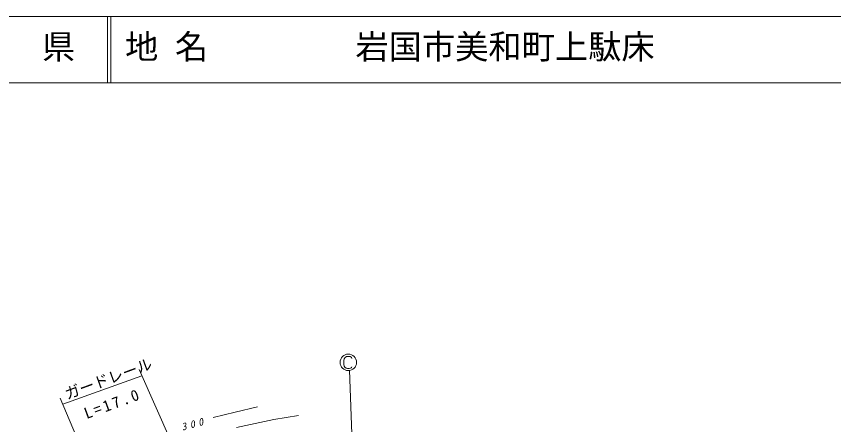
# Model space of a CAD drawing. Units: millimetres, scale not verified. Extents: x -625 to 692600, y -625 to 365855.
# Drawn here: x 366622 to 489551, y 304425 to 365855 of the extents above; entities that cross this region are included whole.
import ezdxf
from ezdxf.enums import TextEntityAlignment as Align

# ---------------------------------------------------------------- set-up
doc = ezdxf.new("R2010")
doc.units = ezdxf.units.MM
doc.header["$LTSCALE"] = 1000
doc.linetypes.add('LONG_DASHED_DOTTED', pattern=[15.25, 12, -1.5, 0.25, -1.5])
doc.layers.add('S-SUV', color=7, linetype='Continuous', lineweight=13)
doc.styles.add('ＭＳ ゴシック', font='')
doc.styles.get('ＭＳ ゴシック').set_extended_font_data('MS Gothic')

msp = doc.modelspace()

# ---------------------------------------------------------------- linework, layer by layer
at = {"layer": 'S-SUV'}
for p, q in [((692600, 365855), (52600, 365855)), ((380350, 365855), (380350, 355855)), ((380850, 365855), (380850, 355855)), ((52600, 355855), (692600, 355855)), ((416458, 314702), (416264, 314664)), ((416702, 314702), (416458, 314702)), ((416846, 314664), (416702, 314702)), ((415946, 314352), (415896, 314102)), ((415896, 314102), (415896, 313489)), ((415896, 313489), (415946, 313227)), ((416064, 314527), (415946, 314352)), ((416264, 314664), (416064, 314527)), ((416964, 314595), (416846, 314664)), ((417052, 314508), (416964, 314595)), ((417102, 314389), (417052, 314508)), ((385078, 312746), (392677, 295648)), ((415946, 313227), (416039, 313070)), ((416039, 313070), (416221, 312939)), ((416221, 312939), (416446, 312889)), ((416446, 312889), (416683, 312889)), ((416683, 312889), (416864, 312908)), ((416737, 312642), (417363, 294574)), ((416864, 312908), (416958, 312964)), ((416958, 312964), (417046, 313045)), ((417046, 313045), (417083, 313133)), ((373610, 307484), (385513, 311767)), ((396207, 305500), (399521, 306329)), ((399521, 306329), (402872, 307111)), ((402519, 304619), (405347, 305190)), ((405347, 305190), (407204, 305517)), ((407204, 305517), (409064, 305825)), ((399712, 303991), (402519, 304619))]:
    msp.add_line(p, q, dxfattribs=at)
at = {"layer": 'S-SUV', "linetype": 'LONG_DASHED_DOTTED'}
msp.add_line((373215, 308411), (391281, 265993), dxfattribs=at)
at = {"layer": 'S-SUV'}
msp.add_circle((416552, 313795), 1244, dxfattribs=at)

# ---------------------------------------------------------------- texts
at = {"layer": 'S-SUV', "style": 'ＭＳ ゴシック'}
for s, p in [('山\u3000口\u3000県', (350475, 358355)), ('地 名', (382980, 358355)), ('岩国市美和町上駄床', (417624, 358355))]:
    msp.add_text(s, height=3666, dxfattribs=at).set_placement(p, align=Align.BOTTOM_LEFT)
msp.add_text('ガードレール', height=1686, rotation=20.1, dxfattribs=at).set_placement((374436, 307700), align=Align.BOTTOM_LEFT)
at = {"layer": 'S-SUV', "attachment_point": 7, "style": 'ＭＳ ゴシック'}
for s, insert, char_height, rotation in [('\\T1.3;L=17.0', (377190, 305231), 1686, 20.2), ('\\T1.73;\\Q15;300', (391606, 303503), 1100, 14.9)]:
    msp.add_mtext(s, dxfattribs=dict(at, insert=insert, char_height=char_height, rotation=rotation))

doc.saveas('drawing.dxf')
